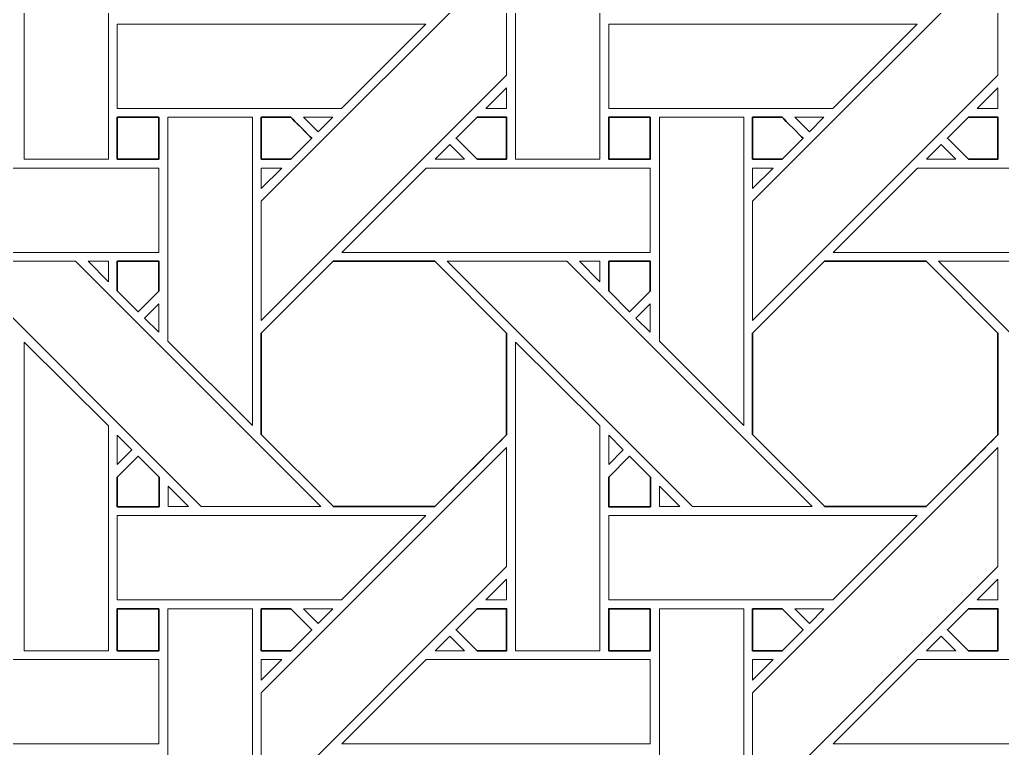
# Model space of a CAD drawing. Header units: inches. Extents: x 6.4 to 30.5, y 3.1 to 18.5.
# Drawn here: x 12.154 to 14.051, y 11.712 to 13.119 of the extents above; entities that cross this region are included whole.
import ezdxf

# ---------------------------------------------------------------- set-up
doc = ezdxf.new("R2010")
doc.units = ezdxf.units.IN
doc.header["$MEASUREMENT"] = 0
doc.layers.add('Design', color=7, linetype='Continuous', lineweight=0)

msp = doc.modelspace()

# ---------------------------------------------------------------- linework, layer by layer
at = {"layer": 'Design', "color": 9, "lineweight": 35, "true_color": 0xdecaa5}
for points, knots in [([(12.3829, 15.0948), (9.0691, 15.0948), (6.3829, 12.4085), (6.3829, 9.0948), (6.3829, 5.7811), (9.0691, 3.0948), (12.3829, 3.0948), (15.6966, 3.0948), (18.3829, 5.7811), (18.3829, 9.0948), (18.3829, 12.4085), (15.6966, 15.0948), (12.3829, 15.0948)], [0, 0, 0, 0, 1, 1, 1, 2, 2, 2, 3, 3, 3, 4, 4, 4, 4]), ([(12.4228, 12.9301), (12.4228, 12.9301), (12.4228, 12.8494), (12.4228, 12.8494), (12.4228, 12.8494), (12.3425, 12.8494), (12.3425, 12.8494), (12.3425, 12.8494), (12.3425, 12.9301), (12.3425, 12.9301), (12.3425, 12.9301), (12.4228, 12.9301), (12.4228, 12.9301)], [0, 0, 0, 0, 1, 1, 1, 2, 2, 2, 3, 3, 3, 4, 4, 4, 4]), ([(12.6204, 12.9301), (12.6204, 12.9301), (12.6775, 12.9301), (12.6775, 12.9301), (12.6826, 12.925), (12.7134, 12.8942), (12.7178, 12.8898), (12.7178, 12.8898), (12.6774, 12.8494), (12.6774, 12.8494), (12.6774, 12.8494), (12.6204, 12.8494), (12.6204, 12.8494), (12.6204, 12.8494), (12.6204, 12.9301), (12.6204, 12.9301)], [0, 0, 0, 0, 1, 1, 1, 2, 2, 2, 3, 3, 3, 4, 4, 4, 5, 5, 5, 5]), ([(13.037, 12.8494), (13.037, 12.8494), (12.9966, 12.8897), (12.9966, 12.8897), (12.9966, 12.8897), (13.037, 12.9302), (13.037, 12.9302), (13.037, 12.9302), (13.0941, 12.9302), (13.0941, 12.9302), (13.0941, 12.9302), (13.0941, 12.8494), (13.0941, 12.8494), (13.0941, 12.8494), (13.037, 12.8494), (13.037, 12.8494)], [0, 0, 0, 0, 1, 1, 1, 2, 2, 2, 3, 3, 3, 4, 4, 4, 5, 5, 5, 5]), ([(13.3715, 12.9301), (13.3715, 12.9301), (13.3715, 12.8494), (13.3715, 12.8494), (13.3715, 12.8494), (13.2913, 12.8494), (13.2913, 12.8494), (13.2913, 12.8494), (13.2913, 12.9301), (13.2913, 12.9301), (13.2913, 12.9301), (13.3715, 12.9301), (13.3715, 12.9301)], [0, 0, 0, 0, 1, 1, 1, 2, 2, 2, 3, 3, 3, 4, 4, 4, 4]), ([(13.5691, 12.9301), (13.5691, 12.9301), (13.6262, 12.9301), (13.6262, 12.9301), (13.6313, 12.925), (13.6621, 12.8942), (13.6665, 12.8898), (13.6665, 12.8898), (13.6261, 12.8494), (13.6261, 12.8494), (13.6261, 12.8494), (13.5691, 12.8494), (13.5691, 12.8494), (13.5691, 12.8494), (13.5691, 12.9301), (13.5691, 12.9301)], [0, 0, 0, 0, 1, 1, 1, 2, 2, 2, 3, 3, 3, 4, 4, 4, 5, 5, 5, 5]), ([(13.9857, 12.8494), (13.9857, 12.8494), (13.9453, 12.8897), (13.9453, 12.8897), (13.9453, 12.8897), (13.9858, 12.9302), (13.9858, 12.9302), (13.9858, 12.9302), (14.0428, 12.9302), (14.0428, 12.9302), (14.0428, 12.9302), (14.0428, 12.8494), (14.0428, 12.8494), (14.0428, 12.8494), (13.9857, 12.8494), (13.9857, 12.8494)], [0, 0, 0, 0, 1, 1, 1, 2, 2, 2, 3, 3, 3, 4, 4, 4, 5, 5, 5, 5]), ([(12.3425, 12.6523), (12.3425, 12.6523), (12.4228, 12.6523), (12.4228, 12.6523), (12.4228, 12.6523), (12.4228, 12.5947), (12.4228, 12.5947), (12.4228, 12.5947), (12.3828, 12.5547), (12.3828, 12.5547), (12.3828, 12.5547), (12.3425, 12.5951), (12.3425, 12.5951), (12.3425, 12.5951), (12.3425, 12.6523), (12.3425, 12.6523)], [0, 0, 0, 0, 1, 1, 1, 2, 2, 2, 3, 3, 3, 4, 4, 4, 5, 5, 5, 5]), ([(12.6204, 12.5135), (12.6204, 12.5135), (12.7591, 12.6523), (12.7591, 12.6523), (12.7591, 12.6523), (12.9553, 12.6523), (12.9553, 12.6523), (12.9553, 12.6523), (13.0941, 12.5135), (13.0941, 12.5135), (13.0941, 12.5135), (13.0941, 12.3173), (13.0941, 12.3173), (13.0763, 12.2994), (12.9643, 12.1876), (12.9553, 12.1786), (12.9553, 12.1786), (12.7596, 12.1786), (12.7596, 12.1786), (12.7596, 12.1786), (12.6204, 12.3179), (12.6204, 12.3179), (12.6204, 12.3179), (12.6204, 12.5135), (12.6204, 12.5135)], [0, 0, 0, 0, 1, 1, 1, 2, 2, 2, 3, 3, 3, 4, 4, 4, 5, 5, 5, 6, 6, 6, 7, 7, 7, 8, 8, 8, 8]), ([(13.2913, 12.6523), (13.2913, 12.6523), (13.3715, 12.6523), (13.3715, 12.6523), (13.3715, 12.6523), (13.3715, 12.5947), (13.3715, 12.5947), (13.3715, 12.5947), (13.3316, 12.5547), (13.3316, 12.5547), (13.3316, 12.5547), (13.2913, 12.5951), (13.2913, 12.5951), (13.2913, 12.5951), (13.2913, 12.6523), (13.2913, 12.6523)], [0, 0, 0, 0, 1, 1, 1, 2, 2, 2, 3, 3, 3, 4, 4, 4, 5, 5, 5, 5]), ([(13.5691, 12.5135), (13.5691, 12.5135), (13.7078, 12.6523), (13.7078, 12.6523), (13.7078, 12.6523), (13.904, 12.6523), (13.904, 12.6523), (13.904, 12.6523), (14.0428, 12.5135), (14.0428, 12.5135), (14.0428, 12.5135), (14.0428, 12.3173), (14.0428, 12.3173), (14.025, 12.2994), (13.9131, 12.1876), (13.9041, 12.1786), (13.9041, 12.1786), (13.7084, 12.1786), (13.7084, 12.1786), (13.7084, 12.1786), (13.5691, 12.3179), (13.5691, 12.3179), (13.5691, 12.3179), (13.5691, 12.5135), (13.5691, 12.5135)], [0, 0, 0, 0, 1, 1, 1, 2, 2, 2, 3, 3, 3, 4, 4, 4, 5, 5, 5, 6, 6, 6, 7, 7, 7, 8, 8, 8, 8]), ([(12.4232, 12.2357), (12.4232, 12.2357), (12.4232, 12.1784), (12.4232, 12.1784), (12.4232, 12.1784), (12.3425, 12.1784), (12.3425, 12.1784), (12.3425, 12.1784), (12.3425, 12.2357), (12.3425, 12.2357), (12.3425, 12.2357), (12.3829, 12.276), (12.3829, 12.276), (12.3829, 12.276), (12.4232, 12.2357), (12.4232, 12.2357)], [0, 0, 0, 0, 1, 1, 1, 2, 2, 2, 3, 3, 3, 4, 4, 4, 5, 5, 5, 5]), ([(13.3719, 12.2357), (13.3719, 12.2357), (13.3719, 12.1784), (13.3719, 12.1784), (13.3719, 12.1784), (13.2913, 12.1784), (13.2913, 12.1784), (13.2913, 12.1784), (13.2913, 12.2357), (13.2913, 12.2357), (13.2913, 12.2357), (13.3316, 12.276), (13.3316, 12.276), (13.3316, 12.276), (13.3719, 12.2357), (13.3719, 12.2357)], [0, 0, 0, 0, 1, 1, 1, 2, 2, 2, 3, 3, 3, 4, 4, 4, 5, 5, 5, 5]), ([(12.4228, 11.9814), (12.4228, 11.9814), (12.4228, 11.9006), (12.4228, 11.9006), (12.4228, 11.9006), (12.3425, 11.9006), (12.3425, 11.9006), (12.3425, 11.9006), (12.3425, 11.9814), (12.3425, 11.9814), (12.3425, 11.9814), (12.4228, 11.9814), (12.4228, 11.9814)], [0, 0, 0, 0, 1, 1, 1, 2, 2, 2, 3, 3, 3, 4, 4, 4, 4]), ([(12.6204, 11.9814), (12.6204, 11.9814), (12.6775, 11.9814), (12.6775, 11.9814), (12.6826, 11.9763), (12.7134, 11.9455), (12.7178, 11.9411), (12.7178, 11.9411), (12.6774, 11.9006), (12.6774, 11.9006), (12.6774, 11.9006), (12.6204, 11.9006), (12.6204, 11.9006), (12.6204, 11.9006), (12.6204, 11.9814), (12.6204, 11.9814)], [0, 0, 0, 0, 1, 1, 1, 2, 2, 2, 3, 3, 3, 4, 4, 4, 5, 5, 5, 5]), ([(13.037, 11.9006), (13.037, 11.9006), (12.9966, 11.941), (12.9966, 11.941), (12.9966, 11.941), (13.037, 11.9814), (13.037, 11.9814), (13.037, 11.9814), (13.0941, 11.9814), (13.0941, 11.9814), (13.0941, 11.9814), (13.0941, 11.9006), (13.0941, 11.9006), (13.0941, 11.9006), (13.037, 11.9006), (13.037, 11.9006)], [0, 0, 0, 0, 1, 1, 1, 2, 2, 2, 3, 3, 3, 4, 4, 4, 5, 5, 5, 5]), ([(13.3715, 11.9814), (13.3715, 11.9814), (13.3715, 11.9006), (13.3715, 11.9006), (13.3715, 11.9006), (13.2913, 11.9006), (13.2913, 11.9006), (13.2913, 11.9006), (13.2913, 11.9814), (13.2913, 11.9814), (13.2913, 11.9814), (13.3715, 11.9814), (13.3715, 11.9814)], [0, 0, 0, 0, 1, 1, 1, 2, 2, 2, 3, 3, 3, 4, 4, 4, 4]), ([(13.5691, 11.9814), (13.5691, 11.9814), (13.6262, 11.9814), (13.6262, 11.9814), (13.6313, 11.9763), (13.6621, 11.9455), (13.6665, 11.9411), (13.6665, 11.9411), (13.6261, 11.9006), (13.6261, 11.9006), (13.6261, 11.9006), (13.5691, 11.9006), (13.5691, 11.9006), (13.5691, 11.9006), (13.5691, 11.9814), (13.5691, 11.9814)], [0, 0, 0, 0, 1, 1, 1, 2, 2, 2, 3, 3, 3, 4, 4, 4, 5, 5, 5, 5]), ([(13.9857, 11.9006), (13.9857, 11.9006), (13.9453, 11.941), (13.9453, 11.941), (13.9453, 11.941), (13.9858, 11.9814), (13.9858, 11.9814), (13.9858, 11.9814), (14.0428, 11.9814), (14.0428, 11.9814), (14.0428, 11.9814), (14.0428, 11.9006), (14.0428, 11.9006), (14.0428, 11.9006), (13.9857, 11.9006), (13.9857, 11.9006)], [0, 0, 0, 0, 1, 1, 1, 2, 2, 2, 3, 3, 3, 4, 4, 4, 5, 5, 5, 5])]:
    msp.add_open_spline(points, degree=3, knots=knots, dxfattribs=at)
at = {"layer": 'Design'}
for points, knots in [([(17.5336, 10.2044), (17.5284, 10.2288), (17.5229, 10.2531), (17.5174, 10.2773), (16.9806, 12.6174), (14.8857, 14.3629), (12.3829, 14.3629), (9.8455, 14.3629), (7.7275, 12.569), (7.227, 10.1804), (7.2221, 10.1568), (7.211, 10.0929), (7.211, 10.0929), (7.211, 10.0929), (17.5547, 10.0929), (17.5547, 10.0929), (17.5547, 10.0988), (17.5457, 10.1469), (17.5336, 10.2044)], [0, 0, 0, 0, 1, 1, 1, 2, 2, 2, 3, 3, 3, 4, 4, 4, 5, 5, 5, 6, 6, 6, 6]), ([(12.1625, 12.8493), (12.1625, 12.8493), (12.1625, 13.4452), (12.1625, 13.4452), (12.1625, 13.4452), (12.3252, 13.283), (12.3252, 13.283), (12.3252, 13.283), (12.3252, 12.8493), (12.3252, 12.8493), (12.3252, 12.8493), (12.1625, 12.8493), (12.1625, 12.8493)], [0, 0, 0, 0, 1, 1, 1, 2, 2, 2, 3, 3, 3, 4, 4, 4, 4]), ([(13.1112, 12.8493), (13.1112, 12.8493), (13.1112, 13.4452), (13.1112, 13.4452), (13.1112, 13.4452), (13.274, 13.283), (13.274, 13.283), (13.274, 13.283), (13.274, 12.8493), (13.274, 12.8493), (13.274, 12.8493), (13.1112, 12.8493), (13.1112, 12.8493)], [0, 0, 0, 0, 1, 1, 1, 2, 2, 2, 3, 3, 3, 4, 4, 4, 4]), ([(13.0941, 13.0116), (13.0941, 13.0116), (12.6204, 12.5379), (12.6204, 12.5379), (12.6204, 12.5379), (12.6204, 12.768), (12.6204, 12.768), (12.6204, 12.768), (13.0941, 13.2416), (13.0941, 13.2416), (13.0941, 13.2416), (13.0941, 13.0116), (13.0941, 13.0116)], [0, 0, 0, 0, 1, 1, 1, 2, 2, 2, 3, 3, 3, 4, 4, 4, 4]), ([(14.0428, 13.0116), (14.0428, 13.0116), (13.5691, 12.5379), (13.5691, 12.5379), (13.5691, 12.5379), (13.5691, 12.768), (13.5691, 12.768), (13.5691, 12.768), (14.0428, 13.2416), (14.0428, 13.2416), (14.0428, 13.2416), (14.0428, 13.0116), (14.0428, 13.0116)], [0, 0, 0, 0, 1, 1, 1, 2, 2, 2, 3, 3, 3, 4, 4, 4, 4]), ([(12.7755, 12.9474), (12.7755, 12.9474), (12.3425, 12.9474), (12.3425, 12.9474), (12.3425, 12.9474), (12.3425, 13.1101), (12.3425, 13.1101), (12.3425, 13.1101), (12.9382, 13.1101), (12.9382, 13.1101), (12.9382, 13.1101), (12.7755, 12.9474), (12.7755, 12.9474)], [0, 0, 0, 0, 1, 1, 1, 2, 2, 2, 3, 3, 3, 4, 4, 4, 4]), ([(13.887, 13.1101), (13.887, 13.1101), (13.7242, 12.9474), (13.7242, 12.9474), (13.7242, 12.9474), (13.2913, 12.9474), (13.2913, 12.9474), (13.2913, 12.9474), (13.2913, 13.1101), (13.2913, 13.1101), (13.2913, 13.1101), (13.887, 13.1101), (13.887, 13.1101)], [0, 0, 0, 0, 1, 1, 1, 2, 2, 2, 3, 3, 3, 4, 4, 4, 4]), ([(13.0543, 12.9474), (13.0543, 12.9474), (13.0941, 12.9872), (13.0941, 12.9872), (13.0941, 12.9872), (13.0941, 12.9474), (13.0941, 12.9474), (13.0941, 12.9474), (13.0543, 12.9474), (13.0543, 12.9474)], [0, 0, 0, 0, 1, 1, 1, 2, 2, 2, 3, 3, 3, 3]), ([(14.003, 12.9474), (14.003, 12.9474), (14.0428, 12.9872), (14.0428, 12.9872), (14.0428, 12.9872), (14.0428, 12.9474), (14.0428, 12.9474), (14.0428, 12.9474), (14.003, 12.9474), (14.003, 12.9474)], [0, 0, 0, 0, 1, 1, 1, 2, 2, 2, 3, 3, 3, 3]), ([(12.3425, 12.8494), (12.3425, 12.8494), (12.3425, 12.9301), (12.3425, 12.9301), (12.3425, 12.9301), (12.4228, 12.9301), (12.4228, 12.9301), (12.4228, 12.9301), (12.4228, 12.8494), (12.4228, 12.8494), (12.4228, 12.8494), (12.3425, 12.8494), (12.3425, 12.8494)], [0, 0, 0, 0, 1, 1, 1, 2, 2, 2, 3, 3, 3, 4, 4, 4, 4]), ([(12.4403, 12.4979), (12.4403, 12.4979), (12.4403, 12.9301), (12.4403, 12.9301), (12.4403, 12.9301), (12.6032, 12.9301), (12.6032, 12.9301), (12.6032, 12.9301), (12.6032, 12.335), (12.6032, 12.335), (12.6032, 12.335), (12.4403, 12.4979), (12.4403, 12.4979)], [0, 0, 0, 0, 1, 1, 1, 2, 2, 2, 3, 3, 3, 4, 4, 4, 4]), ([(12.7178, 12.8898), (12.7178, 12.8898), (12.6774, 12.8494), (12.6774, 12.8494), (12.6774, 12.8494), (12.6204, 12.8494), (12.6204, 12.8494), (12.6204, 12.8494), (12.6204, 12.9301), (12.6204, 12.9301), (12.6204, 12.9301), (12.6775, 12.9301), (12.6775, 12.9301), (12.6828, 12.9248), (12.7136, 12.894), (12.7178, 12.8898)], [0, 0, 0, 0, 1, 1, 1, 2, 2, 2, 3, 3, 3, 4, 4, 4, 5, 5, 5, 5]), ([(12.7018, 12.9301), (12.7018, 12.9301), (12.7583, 12.9301), (12.7583, 12.9301), (12.7583, 12.9301), (12.73, 12.9019), (12.73, 12.9019), (12.73, 12.9019), (12.7018, 12.9301), (12.7018, 12.9301)], [0, 0, 0, 0, 1, 1, 1, 2, 2, 2, 3, 3, 3, 3]), ([(13.0941, 12.9302), (13.0941, 12.9302), (13.0941, 12.8494), (13.0941, 12.8494), (13.0941, 12.8494), (13.037, 12.8494), (13.037, 12.8494), (13.037, 12.8494), (12.9966, 12.8897), (12.9966, 12.8897), (12.9966, 12.8897), (13.037, 12.9302), (13.037, 12.9302), (13.037, 12.9302), (13.0941, 12.9302), (13.0941, 12.9302)], [0, 0, 0, 0, 1, 1, 1, 2, 2, 2, 3, 3, 3, 4, 4, 4, 5, 5, 5, 5]), ([(13.3715, 12.9301), (13.3715, 12.9301), (13.3715, 12.8494), (13.3715, 12.8494), (13.3715, 12.8494), (13.2913, 12.8494), (13.2913, 12.8494), (13.2913, 12.8494), (13.2913, 12.9301), (13.2913, 12.9301), (13.2913, 12.9301), (13.3715, 12.9301), (13.3715, 12.9301)], [0, 0, 0, 0, 1, 1, 1, 2, 2, 2, 3, 3, 3, 4, 4, 4, 4]), ([(13.3891, 12.4979), (13.3891, 12.4979), (13.3891, 12.9301), (13.3891, 12.9301), (13.3891, 12.9301), (13.552, 12.9301), (13.552, 12.9301), (13.552, 12.9301), (13.552, 12.335), (13.552, 12.335), (13.552, 12.335), (13.3891, 12.4979), (13.3891, 12.4979)], [0, 0, 0, 0, 1, 1, 1, 2, 2, 2, 3, 3, 3, 4, 4, 4, 4]), ([(13.6665, 12.8898), (13.6665, 12.8898), (13.6261, 12.8494), (13.6261, 12.8494), (13.6261, 12.8494), (13.5691, 12.8494), (13.5691, 12.8494), (13.5691, 12.8494), (13.5691, 12.9301), (13.5691, 12.9301), (13.5691, 12.9301), (13.6262, 12.9301), (13.6262, 12.9301), (13.6313, 12.925), (13.6621, 12.8942), (13.6665, 12.8898)], [0, 0, 0, 0, 1, 1, 1, 2, 2, 2, 3, 3, 3, 4, 4, 4, 5, 5, 5, 5]), ([(13.6505, 12.9301), (13.6505, 12.9301), (13.707, 12.9301), (13.707, 12.9301), (13.707, 12.9301), (13.6787, 12.9019), (13.6787, 12.9019), (13.6787, 12.9019), (13.6505, 12.9301), (13.6505, 12.9301)], [0, 0, 0, 0, 1, 1, 1, 2, 2, 2, 3, 3, 3, 3]), ([(14.0428, 12.8494), (14.0428, 12.8494), (13.9857, 12.8494), (13.9857, 12.8494), (13.9857, 12.8494), (13.9453, 12.8897), (13.9453, 12.8897), (13.9453, 12.8897), (13.9858, 12.9302), (13.9858, 12.9302), (13.9858, 12.9302), (14.0428, 12.9302), (14.0428, 12.9302), (14.0428, 12.9302), (14.0428, 12.8494), (14.0428, 12.8494)], [0, 0, 0, 0, 1, 1, 1, 2, 2, 2, 3, 3, 3, 4, 4, 4, 5, 5, 5, 5]), ([(13.0127, 12.8493), (13.0127, 12.8493), (12.9562, 12.8493), (12.9562, 12.8493), (12.9562, 12.8493), (12.9845, 12.8776), (12.9845, 12.8776), (12.9845, 12.8776), (13.0127, 12.8493), (13.0127, 12.8493)], [0, 0, 0, 0, 1, 1, 1, 2, 2, 2, 3, 3, 3, 3]), ([(13.905, 12.8493), (13.905, 12.8493), (13.9332, 12.8776), (13.9332, 12.8776), (13.9332, 12.8776), (13.9615, 12.8493), (13.9615, 12.8493), (13.9615, 12.8493), (13.905, 12.8493), (13.905, 12.8493)], [0, 0, 0, 0, 1, 1, 1, 2, 2, 2, 3, 3, 3, 3]), ([(12.4228, 12.8322), (12.4228, 12.8322), (12.4228, 12.6694), (12.4228, 12.6694), (12.4228, 12.6694), (11.8275, 12.6694), (11.8275, 12.6694), (11.8275, 12.6694), (11.9904, 12.8322), (11.9904, 12.8322), (11.9904, 12.8322), (12.4228, 12.8322), (12.4228, 12.8322)], [0, 0, 0, 0, 1, 1, 1, 2, 2, 2, 3, 3, 3, 4, 4, 4, 4]), ([(12.6602, 12.8322), (12.6602, 12.8322), (12.6204, 12.7924), (12.6204, 12.7924), (12.6204, 12.7924), (12.6204, 12.8322), (12.6204, 12.8322), (12.6204, 12.8322), (12.6602, 12.8322), (12.6602, 12.8322)], [0, 0, 0, 0, 1, 1, 1, 2, 2, 2, 3, 3, 3, 3]), ([(13.3715, 12.8322), (13.3715, 12.8322), (13.3715, 12.6694), (13.3715, 12.6694), (13.3715, 12.6694), (12.7762, 12.6694), (12.7762, 12.6694), (12.7762, 12.6694), (12.9391, 12.8322), (12.9391, 12.8322), (12.9391, 12.8322), (13.3715, 12.8322), (13.3715, 12.8322)], [0, 0, 0, 0, 1, 1, 1, 2, 2, 2, 3, 3, 3, 4, 4, 4, 4]), ([(13.609, 12.8322), (13.609, 12.8322), (13.5691, 12.7924), (13.5691, 12.7924), (13.5691, 12.7924), (13.5691, 12.8322), (13.5691, 12.8322), (13.5691, 12.8322), (13.609, 12.8322), (13.609, 12.8322)], [0, 0, 0, 0, 1, 1, 1, 2, 2, 2, 3, 3, 3, 3]), ([(14.3203, 12.8322), (14.3203, 12.8322), (14.3203, 12.6694), (14.3203, 12.6694), (14.3203, 12.6694), (13.725, 12.6694), (13.725, 12.6694), (13.725, 12.6694), (13.8878, 12.8322), (13.8878, 12.8322), (13.8878, 12.8322), (14.3203, 12.8322), (14.3203, 12.8322)], [0, 0, 0, 0, 1, 1, 1, 2, 2, 2, 3, 3, 3, 4, 4, 4, 4]), ([(12.7354, 12.1786), (12.7354, 12.1786), (12.5044, 12.1786), (12.5044, 12.1786), (12.5044, 12.1786), (12.0308, 12.6522), (12.0308, 12.6522), (12.0308, 12.6522), (12.2618, 12.6522), (12.2618, 12.6522), (12.2618, 12.6522), (12.7354, 12.1786), (12.7354, 12.1786)], [0, 0, 0, 0, 1, 1, 1, 2, 2, 2, 3, 3, 3, 4, 4, 4, 4]), ([(12.2859, 12.6522), (12.2859, 12.6522), (12.3253, 12.6522), (12.3253, 12.6522), (12.3253, 12.6522), (12.3253, 12.6124), (12.3253, 12.6124), (12.3253, 12.6124), (12.2859, 12.6522), (12.2859, 12.6522)], [0, 0, 0, 0, 1, 1, 1, 2, 2, 2, 3, 3, 3, 3]), ([(12.4228, 12.5947), (12.4228, 12.5947), (12.3828, 12.5547), (12.3828, 12.5547), (12.3828, 12.5547), (12.3425, 12.5951), (12.3425, 12.5951), (12.3425, 12.5951), (12.3425, 12.6523), (12.3425, 12.6523), (12.3425, 12.6523), (12.4228, 12.6523), (12.4228, 12.6523), (12.4228, 12.6523), (12.4228, 12.5947), (12.4228, 12.5947)], [0, 0, 0, 0, 1, 1, 1, 2, 2, 2, 3, 3, 3, 4, 4, 4, 5, 5, 5, 5]), ([(13.0941, 12.5135), (13.0941, 12.5135), (13.0941, 12.3173), (13.0941, 12.3173), (13.0755, 12.2986), (12.9637, 12.187), (12.9553, 12.1786), (12.9553, 12.1786), (12.7596, 12.1786), (12.7596, 12.1786), (12.7596, 12.1786), (12.6204, 12.3179), (12.6204, 12.3179), (12.6204, 12.3179), (12.6204, 12.5135), (12.6204, 12.5135), (12.6204, 12.5135), (12.7591, 12.6523), (12.7591, 12.6523), (12.7591, 12.6523), (12.9553, 12.6523), (12.9553, 12.6523), (12.9553, 12.6523), (13.0941, 12.5135), (13.0941, 12.5135)], [0, 0, 0, 0, 1, 1, 1, 2, 2, 2, 3, 3, 3, 4, 4, 4, 5, 5, 5, 6, 6, 6, 7, 7, 7, 8, 8, 8, 8]), ([(13.6841, 12.1786), (13.6841, 12.1786), (13.4531, 12.1786), (13.4531, 12.1786), (13.4531, 12.1786), (12.9795, 12.6522), (12.9795, 12.6522), (12.9795, 12.6522), (13.2105, 12.6522), (13.2105, 12.6522), (13.2105, 12.6522), (13.6841, 12.1786), (13.6841, 12.1786)], [0, 0, 0, 0, 1, 1, 1, 2, 2, 2, 3, 3, 3, 4, 4, 4, 4]), ([(13.2346, 12.6522), (13.2346, 12.6522), (13.2741, 12.6522), (13.2741, 12.6522), (13.2741, 12.6522), (13.2741, 12.6124), (13.2741, 12.6124), (13.2741, 12.6124), (13.2346, 12.6522), (13.2346, 12.6522)], [0, 0, 0, 0, 1, 1, 1, 2, 2, 2, 3, 3, 3, 3]), ([(13.3715, 12.5947), (13.3715, 12.5947), (13.3316, 12.5547), (13.3316, 12.5547), (13.3316, 12.5547), (13.2913, 12.5951), (13.2913, 12.5951), (13.2913, 12.5951), (13.2913, 12.6523), (13.2913, 12.6523), (13.2913, 12.6523), (13.3715, 12.6523), (13.3715, 12.6523), (13.3715, 12.6523), (13.3715, 12.5947), (13.3715, 12.5947)], [0, 0, 0, 0, 1, 1, 1, 2, 2, 2, 3, 3, 3, 4, 4, 4, 5, 5, 5, 5]), ([(14.0428, 12.3173), (14.0246, 12.299), (13.9128, 12.1874), (13.9041, 12.1786), (13.9041, 12.1786), (13.7084, 12.1786), (13.7084, 12.1786), (13.7084, 12.1786), (13.5691, 12.3179), (13.5691, 12.3179), (13.5691, 12.3179), (13.5691, 12.5135), (13.5691, 12.5135), (13.5691, 12.5135), (13.7078, 12.6523), (13.7078, 12.6523), (13.7078, 12.6523), (13.904, 12.6523), (13.904, 12.6523), (13.904, 12.6523), (14.0428, 12.5135), (14.0428, 12.5135), (14.0428, 12.5135), (14.0428, 12.3173), (14.0428, 12.3173)], [0, 0, 0, 0, 1, 1, 1, 2, 2, 2, 3, 3, 3, 4, 4, 4, 5, 5, 5, 6, 6, 6, 7, 7, 7, 8, 8, 8, 8]), ([(14.6329, 12.1786), (14.6329, 12.1786), (14.4018, 12.1786), (14.4018, 12.1786), (14.4018, 12.1786), (13.9283, 12.6522), (13.9283, 12.6522), (13.9283, 12.6522), (14.1592, 12.6522), (14.1592, 12.6522), (14.1592, 12.6522), (14.6329, 12.1786), (14.6329, 12.1786)], [0, 0, 0, 0, 1, 1, 1, 2, 2, 2, 3, 3, 3, 4, 4, 4, 4]), ([(12.4228, 12.5704), (12.4228, 12.5704), (12.4228, 12.5152), (12.4228, 12.5152), (12.4228, 12.5152), (12.395, 12.5426), (12.395, 12.5426), (12.395, 12.5426), (12.4228, 12.5704), (12.4228, 12.5704)], [0, 0, 0, 0, 1, 1, 1, 2, 2, 2, 3, 3, 3, 3]), ([(13.3715, 12.5704), (13.3715, 12.5704), (13.3715, 12.5152), (13.3715, 12.5152), (13.3715, 12.5152), (13.3438, 12.5426), (13.3438, 12.5426), (13.3438, 12.5426), (13.3715, 12.5704), (13.3715, 12.5704)], [0, 0, 0, 0, 1, 1, 1, 2, 2, 2, 3, 3, 3, 3]), ([(12.1625, 11.9006), (12.1625, 11.9006), (12.1625, 12.4964), (12.1625, 12.4964), (12.1625, 12.4964), (12.3252, 12.3343), (12.3252, 12.3343), (12.3252, 12.3343), (12.3252, 11.9006), (12.3252, 11.9006), (12.3252, 11.9006), (12.1625, 11.9006), (12.1625, 11.9006)], [0, 0, 0, 0, 1, 1, 1, 2, 2, 2, 3, 3, 3, 4, 4, 4, 4]), ([(13.1112, 11.9006), (13.1112, 11.9006), (13.1112, 12.4964), (13.1112, 12.4964), (13.1112, 12.4964), (13.274, 12.3343), (13.274, 12.3343), (13.274, 12.3343), (13.274, 11.9006), (13.274, 11.9006), (13.274, 11.9006), (13.1112, 11.9006), (13.1112, 11.9006)], [0, 0, 0, 0, 1, 1, 1, 2, 2, 2, 3, 3, 3, 4, 4, 4, 4]), ([(12.3425, 12.26), (12.3425, 12.26), (12.3425, 12.3168), (12.3425, 12.3168), (12.3425, 12.3168), (12.3707, 12.2882), (12.3707, 12.2882), (12.3707, 12.2882), (12.3425, 12.26), (12.3425, 12.26)], [0, 0, 0, 0, 1, 1, 1, 2, 2, 2, 3, 3, 3, 3]), ([(13.2913, 12.26), (13.2913, 12.26), (13.2913, 12.3168), (13.2913, 12.3168), (13.2913, 12.3168), (13.3195, 12.2882), (13.3195, 12.2882), (13.3195, 12.2882), (13.2913, 12.26), (13.2913, 12.26)], [0, 0, 0, 0, 1, 1, 1, 2, 2, 2, 3, 3, 3, 3]), ([(12.6204, 11.8193), (12.6204, 11.8193), (13.0941, 12.2929), (13.0941, 12.2929), (13.0941, 12.2929), (13.0941, 12.0628), (13.0941, 12.0628), (13.0941, 12.0628), (12.6204, 11.5892), (12.6204, 11.5892), (12.6204, 11.5892), (12.6204, 11.8193), (12.6204, 11.8193)], [0, 0, 0, 0, 1, 1, 1, 2, 2, 2, 3, 3, 3, 4, 4, 4, 4]), ([(14.0428, 12.0628), (14.0428, 12.0628), (13.5691, 11.5892), (13.5691, 11.5892), (13.5691, 11.5892), (13.5691, 11.8193), (13.5691, 11.8193), (13.5691, 11.8193), (14.0428, 12.2929), (14.0428, 12.2929), (14.0428, 12.2929), (14.0428, 12.0628), (14.0428, 12.0628)], [0, 0, 0, 0, 1, 1, 1, 2, 2, 2, 3, 3, 3, 4, 4, 4, 4]), ([(12.3829, 12.276), (12.3829, 12.276), (12.4232, 12.2357), (12.4232, 12.2357), (12.4232, 12.2357), (12.4232, 12.1784), (12.4232, 12.1784), (12.4232, 12.1784), (12.3425, 12.1784), (12.3425, 12.1784), (12.3425, 12.1784), (12.3425, 12.2357), (12.3425, 12.2357), (12.3425, 12.2357), (12.3829, 12.276), (12.3829, 12.276)], [0, 0, 0, 0, 1, 1, 1, 2, 2, 2, 3, 3, 3, 4, 4, 4, 5, 5, 5, 5]), ([(13.3316, 12.276), (13.3316, 12.276), (13.3719, 12.2357), (13.3719, 12.2357), (13.3719, 12.2357), (13.3719, 12.1784), (13.3719, 12.1784), (13.3719, 12.1784), (13.2913, 12.1784), (13.2913, 12.1784), (13.2913, 12.1784), (13.2913, 12.2357), (13.2913, 12.2357), (13.2913, 12.2357), (13.3316, 12.276), (13.3316, 12.276)], [0, 0, 0, 0, 1, 1, 1, 2, 2, 2, 3, 3, 3, 4, 4, 4, 5, 5, 5, 5]), ([(12.4405, 12.1786), (12.4405, 12.1786), (12.4405, 12.2184), (12.4405, 12.2184), (12.4405, 12.2184), (12.4802, 12.1786), (12.4802, 12.1786), (12.4802, 12.1786), (12.4405, 12.1786), (12.4405, 12.1786)], [0, 0, 0, 0, 1, 1, 1, 2, 2, 2, 3, 3, 3, 3]), ([(13.3892, 12.1786), (13.3892, 12.1786), (13.3892, 12.2184), (13.3892, 12.2184), (13.3892, 12.2184), (13.4289, 12.1786), (13.4289, 12.1786), (13.4289, 12.1786), (13.3892, 12.1786), (13.3892, 12.1786)], [0, 0, 0, 0, 1, 1, 1, 2, 2, 2, 3, 3, 3, 3]), ([(12.3425, 11.9986), (12.3425, 11.9986), (12.3425, 12.1613), (12.3425, 12.1613), (12.3425, 12.1613), (12.9382, 12.1613), (12.9382, 12.1613), (12.9382, 12.1613), (12.7755, 11.9986), (12.7755, 11.9986), (12.7755, 11.9986), (12.3425, 11.9986), (12.3425, 11.9986)], [0, 0, 0, 0, 1, 1, 1, 2, 2, 2, 3, 3, 3, 4, 4, 4, 4]), ([(13.2913, 11.9986), (13.2913, 11.9986), (13.2913, 12.1613), (13.2913, 12.1613), (13.2913, 12.1613), (13.887, 12.1613), (13.887, 12.1613), (13.887, 12.1613), (13.7242, 11.9986), (13.7242, 11.9986), (13.7242, 11.9986), (13.2913, 11.9986), (13.2913, 11.9986)], [0, 0, 0, 0, 1, 1, 1, 2, 2, 2, 3, 3, 3, 4, 4, 4, 4]), ([(13.0543, 11.9987), (13.0543, 11.9987), (13.0941, 12.0384), (13.0941, 12.0384), (13.0941, 12.0384), (13.0941, 11.9987), (13.0941, 11.9987), (13.0941, 11.9987), (13.0543, 11.9987), (13.0543, 11.9987)], [0, 0, 0, 0, 1, 1, 1, 2, 2, 2, 3, 3, 3, 3]), ([(14.003, 11.9987), (14.003, 11.9987), (14.0428, 12.0384), (14.0428, 12.0384), (14.0428, 12.0384), (14.0428, 11.9987), (14.0428, 11.9987), (14.0428, 11.9987), (14.003, 11.9987), (14.003, 11.9987)], [0, 0, 0, 0, 1, 1, 1, 2, 2, 2, 3, 3, 3, 3]), ([(12.3425, 11.9006), (12.3425, 11.9006), (12.3425, 11.9814), (12.3425, 11.9814), (12.3425, 11.9814), (12.4228, 11.9814), (12.4228, 11.9814), (12.4228, 11.9814), (12.4228, 11.9006), (12.4228, 11.9006), (12.4228, 11.9006), (12.3425, 11.9006), (12.3425, 11.9006)], [0, 0, 0, 0, 1, 1, 1, 2, 2, 2, 3, 3, 3, 4, 4, 4, 4]), ([(12.6032, 11.9814), (12.6032, 11.9814), (12.6032, 11.3863), (12.6032, 11.3863), (12.6032, 11.3863), (12.4403, 11.5492), (12.4403, 11.5492), (12.4403, 11.5492), (12.4403, 11.9814), (12.4403, 11.9814), (12.4403, 11.9814), (12.6032, 11.9814), (12.6032, 11.9814)], [0, 0, 0, 0, 1, 1, 1, 2, 2, 2, 3, 3, 3, 4, 4, 4, 4]), ([(12.6204, 11.9814), (12.6204, 11.9814), (12.6775, 11.9814), (12.6775, 11.9814), (12.6828, 11.9761), (12.7136, 11.9452), (12.7178, 11.9411), (12.7178, 11.9411), (12.6774, 11.9006), (12.6774, 11.9006), (12.6774, 11.9006), (12.6204, 11.9006), (12.6204, 11.9006), (12.6204, 11.9006), (12.6204, 11.9814), (12.6204, 11.9814)], [0, 0, 0, 0, 1, 1, 1, 2, 2, 2, 3, 3, 3, 4, 4, 4, 5, 5, 5, 5]), ([(12.7583, 11.9814), (12.7583, 11.9814), (12.73, 11.9532), (12.73, 11.9532), (12.73, 11.9532), (12.7018, 11.9814), (12.7018, 11.9814), (12.7018, 11.9814), (12.7583, 11.9814), (12.7583, 11.9814)], [0, 0, 0, 0, 1, 1, 1, 2, 2, 2, 3, 3, 3, 3]), ([(12.9966, 11.941), (12.9966, 11.941), (13.037, 11.9814), (13.037, 11.9814), (13.037, 11.9814), (13.0941, 11.9814), (13.0941, 11.9814), (13.0941, 11.9814), (13.0941, 11.9006), (13.0941, 11.9006), (13.0941, 11.9006), (13.037, 11.9006), (13.037, 11.9006), (13.037, 11.9006), (12.9966, 11.941), (12.9966, 11.941)], [0, 0, 0, 0, 1, 1, 1, 2, 2, 2, 3, 3, 3, 4, 4, 4, 5, 5, 5, 5]), ([(13.2913, 11.9006), (13.2913, 11.9006), (13.2913, 11.9814), (13.2913, 11.9814), (13.2913, 11.9814), (13.3715, 11.9814), (13.3715, 11.9814), (13.3715, 11.9814), (13.3715, 11.9006), (13.3715, 11.9006), (13.3715, 11.9006), (13.2913, 11.9006), (13.2913, 11.9006)], [0, 0, 0, 0, 1, 1, 1, 2, 2, 2, 3, 3, 3, 4, 4, 4, 4]), ([(13.552, 11.9814), (13.552, 11.9814), (13.552, 11.3863), (13.552, 11.3863), (13.552, 11.3863), (13.3891, 11.5492), (13.3891, 11.5492), (13.3891, 11.5492), (13.3891, 11.9814), (13.3891, 11.9814), (13.3891, 11.9814), (13.552, 11.9814), (13.552, 11.9814)], [0, 0, 0, 0, 1, 1, 1, 2, 2, 2, 3, 3, 3, 4, 4, 4, 4]), ([(13.5691, 11.9006), (13.5691, 11.9006), (13.5691, 11.9814), (13.5691, 11.9814), (13.5691, 11.9814), (13.6262, 11.9814), (13.6262, 11.9814), (13.6315, 11.9761), (13.6623, 11.9452), (13.6665, 11.9411), (13.6665, 11.9411), (13.6261, 11.9006), (13.6261, 11.9006), (13.6261, 11.9006), (13.5691, 11.9006), (13.5691, 11.9006)], [0, 0, 0, 0, 1, 1, 1, 2, 2, 2, 3, 3, 3, 4, 4, 4, 5, 5, 5, 5]), ([(13.6505, 11.9814), (13.6505, 11.9814), (13.707, 11.9814), (13.707, 11.9814), (13.707, 11.9814), (13.6787, 11.9532), (13.6787, 11.9532), (13.6787, 11.9532), (13.6505, 11.9814), (13.6505, 11.9814)], [0, 0, 0, 0, 1, 1, 1, 2, 2, 2, 3, 3, 3, 3]), ([(14.0428, 11.9006), (14.0428, 11.9006), (13.9857, 11.9006), (13.9857, 11.9006), (13.9857, 11.9006), (13.9453, 11.941), (13.9453, 11.941), (13.9453, 11.941), (13.9858, 11.9814), (13.9858, 11.9814), (13.9858, 11.9814), (14.0428, 11.9814), (14.0428, 11.9814), (14.0428, 11.9814), (14.0428, 11.9006), (14.0428, 11.9006)], [0, 0, 0, 0, 1, 1, 1, 2, 2, 2, 3, 3, 3, 4, 4, 4, 5, 5, 5, 5]), ([(13.0127, 11.9006), (13.0127, 11.9006), (12.9562, 11.9006), (12.9562, 11.9006), (12.9562, 11.9006), (12.9845, 11.9289), (12.9845, 11.9289), (12.9845, 11.9289), (13.0127, 11.9006), (13.0127, 11.9006)], [0, 0, 0, 0, 1, 1, 1, 2, 2, 2, 3, 3, 3, 3]), ([(13.905, 11.9006), (13.905, 11.9006), (13.9332, 11.9289), (13.9332, 11.9289), (13.9332, 11.9289), (13.9614, 11.9006), (13.9614, 11.9006), (13.9614, 11.9006), (13.905, 11.9006), (13.905, 11.9006)], [0, 0, 0, 0, 1, 1, 1, 2, 2, 2, 3, 3, 3, 3]), ([(11.8275, 11.7206), (11.8275, 11.7206), (11.9904, 11.8835), (11.9904, 11.8835), (11.9904, 11.8835), (12.4228, 11.8835), (12.4228, 11.8835), (12.4228, 11.8835), (12.4228, 11.7206), (12.4228, 11.7206), (12.4228, 11.7206), (11.8275, 11.7206), (11.8275, 11.7206)], [0, 0, 0, 0, 1, 1, 1, 2, 2, 2, 3, 3, 3, 4, 4, 4, 4]), ([(12.6602, 11.8835), (12.6602, 11.8835), (12.6204, 11.8436), (12.6204, 11.8436), (12.6204, 11.8436), (12.6204, 11.8835), (12.6204, 11.8835), (12.6204, 11.8835), (12.6602, 11.8835), (12.6602, 11.8835)], [0, 0, 0, 0, 1, 1, 1, 2, 2, 2, 3, 3, 3, 3]), ([(12.7762, 11.7207), (12.7762, 11.7207), (12.9391, 11.8835), (12.9391, 11.8835), (12.9391, 11.8835), (13.3715, 11.8835), (13.3715, 11.8835), (13.3715, 11.8835), (13.3715, 11.7207), (13.3715, 11.7207), (13.3715, 11.7207), (12.7762, 11.7207), (12.7762, 11.7207)], [0, 0, 0, 0, 1, 1, 1, 2, 2, 2, 3, 3, 3, 4, 4, 4, 4]), ([(13.609, 11.8835), (13.609, 11.8835), (13.5691, 11.8436), (13.5691, 11.8436), (13.5691, 11.8436), (13.5691, 11.8835), (13.5691, 11.8835), (13.5691, 11.8835), (13.609, 11.8835), (13.609, 11.8835)], [0, 0, 0, 0, 1, 1, 1, 2, 2, 2, 3, 3, 3, 3]), ([(14.3203, 11.8835), (14.3203, 11.8835), (14.3203, 11.7207), (14.3203, 11.7207), (14.3203, 11.7207), (13.725, 11.7207), (13.725, 11.7207), (13.725, 11.7207), (13.8878, 11.8835), (13.8878, 11.8835), (13.8878, 11.8835), (14.3203, 11.8835), (14.3203, 11.8835)], [0, 0, 0, 0, 1, 1, 1, 2, 2, 2, 3, 3, 3, 4, 4, 4, 4])]:
    msp.add_open_spline(points, degree=3, knots=knots, dxfattribs=at)

doc.saveas('drawing.dxf')
